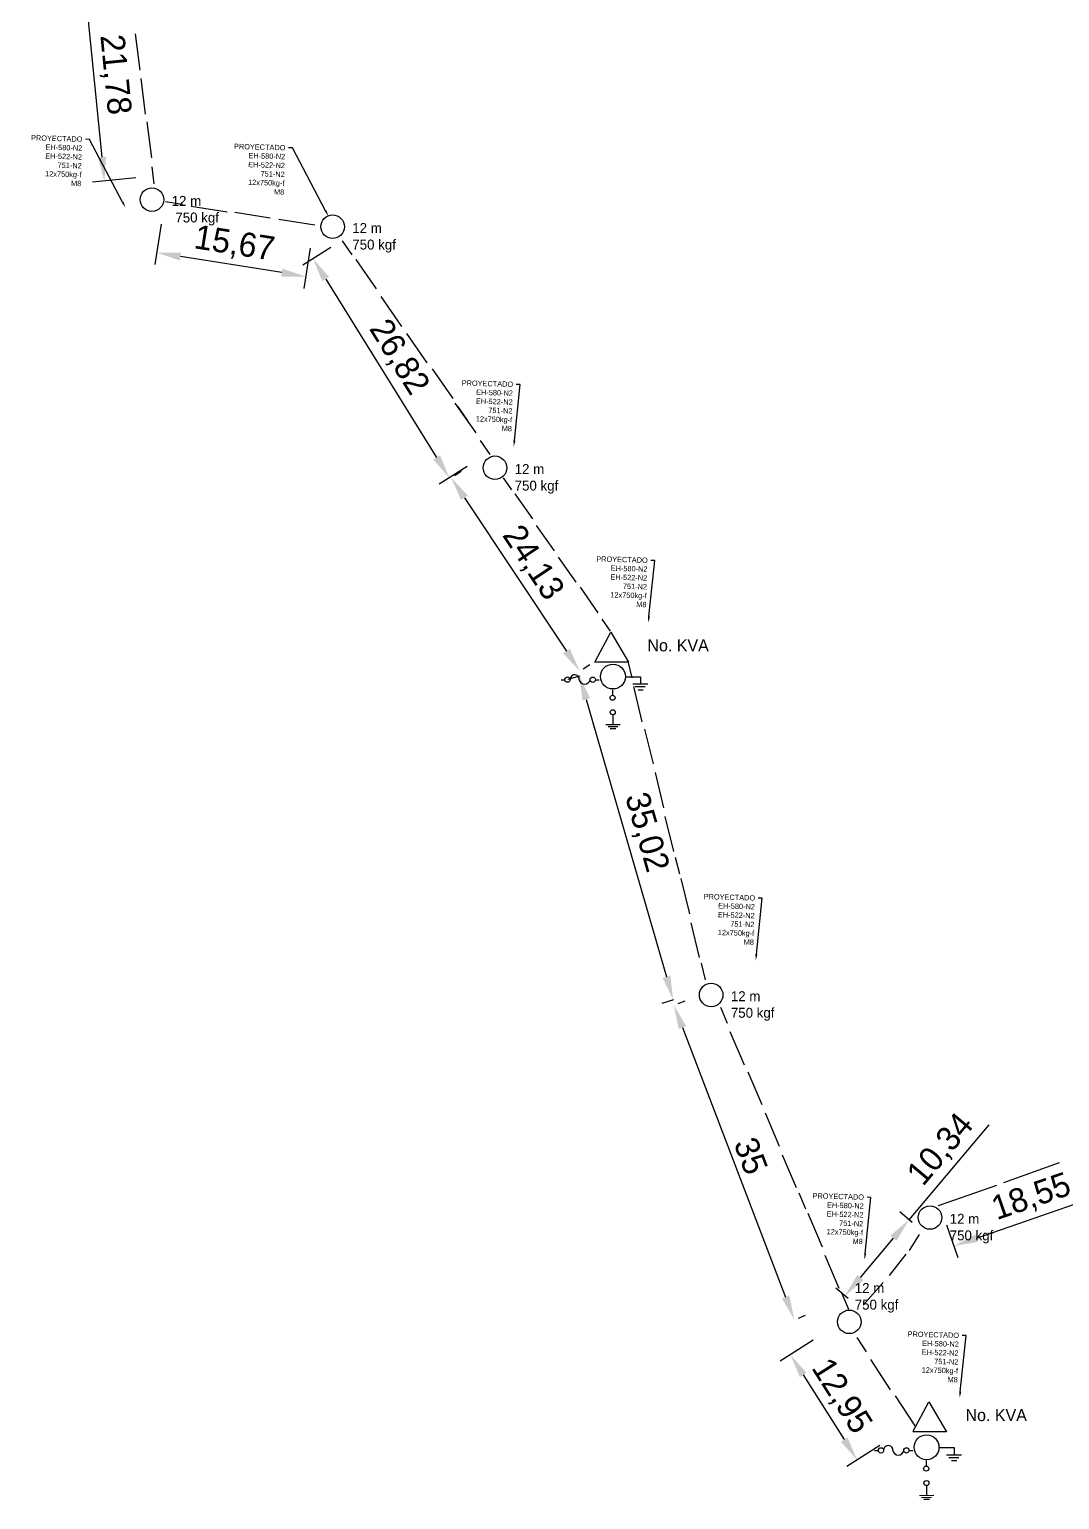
# Model space of a CAD drawing. Header units: millimetres. Extents: x -3588 to 75209, y -3737 to 38254.
# Drawn here: x 31981.7 to 32088.8, y 19042.4 to 19195.2 of the extents above; entities that cross this region are included whole.
import ezdxf
from ezdxf import colors
from ezdxf.entities.mleader import LeaderData, LeaderLine
from ezdxf.math import Vec2, Vec3

# ---------------------------------------------------------------- set-up
doc = ezdxf.new("R2010")
doc.units = ezdxf.units.MM
doc.linetypes.add('CONTINUA', pattern=[0])
doc.layers.add('Mancheta', color=255, linetype='Continuous')
doc.dimstyles.new('ISO-25', dxfattribs={"dimtxt": 2.5, "dimasz": 2.5, "dimexe": 1.25, "dimexo": 0.625, "dimtad": 1, "dimtxsty": 'Standard', "dimcen": 2.5, "dimadec": 0, "dimazin": 0, "dimtfac": 1, "dimtmove": 0, "dimatfit": 3, "dimfxl": 1, "dimarcsym": 0})

# ---------------------------------------------------------------- blocks, each defined once
blk = doc.blocks.new('*D833')
at = {"color": 0, "lineweight": -2, "transparency": 16777216}
for p, q in [((31995.44, 19174.96), (31994.77, 19170.77)), ((32010.92, 19172.49), (32010.25, 19168.3)), ((32007.98, 19169.93), (31997.44, 19171.61))]:
    blk.add_line(p, q, dxfattribs=at)
at = {"color": 0, "transparency": 16777216}
for points in [[(31997.5, 19172.02), (31997.37, 19171.2), (31994.97, 19172.01)], [(32008.04, 19170.34), (32007.91, 19169.51), (32010.45, 19169.53)]]:
    blk.add_solid(points, dxfattribs=at)
at = {"layer": 'Defpoints', "color": 0, "transparency": 16777216}
for p in [(31995.54, 19175.58), (31994.97, 19172.01), (32011.02, 19173.1)]:
    blk.add_point(p, dxfattribs=at)
at = {"color": 0, "transparency": 16777216, "insert": (32003.04, 19172.83), "char_height": 2.5, "attachment_point": 5, "rotation": 350.917}
blk.add_mtext('15,67', dxfattribs=at)
blk = doc.blocks.new('*D834')
at = {"color": 0, "lineweight": -2, "transparency": 16777216}
for p, q in [((31990.65, 19201.45), (31986.15, 19201)), ((31989.29, 19181.94), (31987.64, 19198.64)), ((31992.79, 19179.78), (31988.3, 19179.33))]:
    blk.add_line(p, q, dxfattribs=at)
at = {"color": 0, "transparency": 16777216}
for points in [[(31988.06, 19198.68), (31987.23, 19198.6), (31987.39, 19201.13)], [(31989.71, 19181.98), (31988.88, 19181.9), (31989.54, 19179.45)]]:
    blk.add_solid(points, dxfattribs=at)
at = {"layer": 'Defpoints', "color": 0, "transparency": 16777216}
for p in [(31987.39, 19201.13), (31991.27, 19201.51), (31993.41, 19179.84)]:
    blk.add_point(p, dxfattribs=at)
at = {"color": 0, "transparency": 16777216, "insert": (31990.54, 19190.5), "char_height": 2.5, "attachment_point": 5, "rotation": 275.6555}
blk.add_mtext('21,78', dxfattribs=at)
blk = doc.blocks.new('*D835')
at = {"color": 0, "lineweight": -2, "transparency": 16777216}
for p, q in [((32013.07, 19172.54), (32010.15, 19170.72)), ((32012.54, 19169.26), (32024.06, 19150.73)), ((32027.24, 19149.77), (32024.32, 19147.95))]:
    blk.add_line(p, q, dxfattribs=at)
at = {"color": 0, "transparency": 16777216}
for points in [[(32012.89, 19169.48), (32012.18, 19169.04), (32011.22, 19171.38)], [(32024.42, 19150.95), (32023.71, 19150.51), (32025.38, 19148.61)]]:
    blk.add_solid(points, dxfattribs=at)
at = {"layer": 'Defpoints', "color": 0, "transparency": 16777216}
for p in [(32013.6, 19172.87), (32027.77, 19150.1), (32025.38, 19148.61)]:
    blk.add_point(p, dxfattribs=at)
at = {"color": 0, "transparency": 16777216, "insert": (32020.07, 19161.1), "char_height": 2.5, "attachment_point": 5, "rotation": 301.8892}
blk.add_mtext('26,82', dxfattribs=at)
blk = doc.blocks.new('*D836')
at = {"color": 0, "lineweight": -2, "transparency": 16777216}
for p, q in [((32025.93, 19148.86), (32026.61, 19149.31)), ((32026.96, 19146.54), (32037.55, 19130.61)), ((32039.3, 19128.76), (32039.98, 19129.22))]:
    blk.add_line(p, q, dxfattribs=at)
at = {"color": 0, "transparency": 16777216}
for points in [[(32027.3, 19146.77), (32026.61, 19146.31), (32025.57, 19148.62)], [(32037.9, 19130.84), (32037.21, 19130.38), (32038.94, 19128.52)]]:
    blk.add_solid(points, dxfattribs=at)
at = {"layer": 'Defpoints', "color": 0, "transparency": 16777216}
for p in [(32025.41, 19148.51), (32038.78, 19128.42), (32038.94, 19128.52)]:
    blk.add_point(p, dxfattribs=at)
at = {"color": 0, "transparency": 16777216, "insert": (32033.99, 19139.73), "char_height": 2.5, "attachment_point": 5, "rotation": 303.6315}
blk.add_mtext('24,13', dxfattribs=at)
blk = doc.blocks.new('*D837')
at = {"color": 0, "lineweight": -2, "transparency": 16777216}
for p, q in [((32038.94, 19128), (32037.71, 19127.64)), ((32039.61, 19125.59), (32047.95, 19096.75)), ((32048.67, 19094.36), (32047.45, 19094))]:
    blk.add_line(p, q, dxfattribs=at)
at = {"color": 0, "transparency": 16777216}
for points in [[(32040.01, 19125.71), (32039.21, 19125.47), (32038.91, 19127.99)], [(32048.35, 19096.87), (32047.55, 19096.64), (32048.65, 19094.35)]]:
    blk.add_solid(points, dxfattribs=at)
at = {"layer": 'Defpoints', "color": 0, "transparency": 16777216}
for p in [(32039.54, 19128.17), (32048.65, 19094.35), (32049.27, 19094.53)]:
    blk.add_point(p, dxfattribs=at)
at = {"color": 0, "transparency": 16777216, "insert": (32047.78, 19112.33), "char_height": 2.5, "width": 9.4878, "attachment_point": 5, "rotation": 286.1352}
blk.add_mtext('\\P35,02', dxfattribs=at)
blk = doc.blocks.new('*D838')
at = {"color": 0, "lineweight": -2, "transparency": 16777216}
for p, q in [((32049.15, 19093.99), (32049.88, 19094.27)), ((32049.61, 19091.49), (32060.33, 19063.47)), ((32061.67, 19061.3), (32062.4, 19061.58))]:
    blk.add_line(p, q, dxfattribs=at)
at = {"color": 0, "transparency": 16777216}
for points in [[(32049.99, 19091.63), (32049.22, 19091.34), (32048.71, 19093.82)], [(32060.72, 19063.62), (32059.95, 19063.32), (32061.23, 19061.13)]]:
    blk.add_solid(points, dxfattribs=at)
at = {"layer": 'Defpoints', "color": 0, "transparency": 16777216}
for p in [(32048.57, 19093.77), (32061.09, 19061.08), (32061.23, 19061.13)]:
    blk.add_point(p, dxfattribs=at)
at = {"color": 0, "transparency": 16777216, "insert": (32056.72, 19078.15), "char_height": 2.5, "attachment_point": 5, "rotation": 290.954}
blk.add_mtext('35', dxfattribs=at)
blk = doc.blocks.new('*D839')
at = {"color": 0, "lineweight": -2, "transparency": 16777216}
for p, q in [((32063.19, 19058.99), (32059.77, 19056.82)), ((32062.16, 19055.38), (32066.42, 19048.67)), ((32070.12, 19048.05), (32066.7, 19045.88))]:
    blk.add_line(p, q, dxfattribs=at)
at = {"color": 0, "transparency": 16777216}
for points in [[(32062.51, 19055.6), (32061.81, 19055.16), (32060.82, 19057.49)], [(32066.77, 19048.89), (32066.07, 19048.44), (32067.76, 19046.55)]]:
    blk.add_solid(points, dxfattribs=at)
at = {"layer": 'Defpoints', "color": 0, "transparency": 16777216}
for p in [(32063.72, 19059.33), (32070.65, 19048.39), (32067.76, 19046.55)]:
    blk.add_point(p, dxfattribs=at)
at = {"color": 0, "transparency": 16777216, "insert": (32066.05, 19053.14), "char_height": 2.5, "attachment_point": 5, "rotation": 302.3685}
blk.add_mtext('12,95', dxfattribs=at)
blk = doc.blocks.new('*D840')
at = {"color": 0, "lineweight": -2, "transparency": 16777216}
for p, q in [((32073.15, 19071.51), (32081.47, 19081.39)), ((32073.48, 19071.23), (32072.19, 19072.32)), ((32068.1, 19065.51), (32071.54, 19069.6)), ((32066.82, 19063.32), (32065.53, 19064.41))]:
    blk.add_line(p, q, dxfattribs=at)
at = {"color": 0, "transparency": 16777216}
for points in [[(32071.22, 19069.87), (32071.86, 19069.33), (32073.15, 19071.51)], [(32067.78, 19065.78), (32068.42, 19065.24), (32066.49, 19063.6)]]:
    blk.add_solid(points, dxfattribs=at)
at = {"layer": 'Defpoints', "color": 0, "transparency": 16777216}
for p in [(32073.15, 19071.51), (32073.96, 19070.83), (32067.3, 19062.92)]:
    blk.add_point(p, dxfattribs=at)
at = {"color": 0, "transparency": 16777216, "insert": (32076.52, 19078.75), "char_height": 2.5, "attachment_point": 5, "rotation": 49.9081}
blk.add_mtext('10,34', dxfattribs=at)
blk = doc.blocks.new('*D841')
at = {"color": 0, "lineweight": -2, "transparency": 16777216}
for p, q in [((32094.57, 19077.07), (32095.74, 19073.67)), ((32080.17, 19069.6), (32092.97, 19074.03)), ((32077.04, 19071), (32078.22, 19067.6))]:
    blk.add_line(p, q, dxfattribs=at)
at = {"color": 0, "transparency": 16777216}
for points in [[(32092.84, 19074.43), (32093.11, 19073.64), (32095.33, 19074.85)], [(32080.04, 19069.99), (32080.31, 19069.21), (32077.81, 19068.78)]]:
    blk.add_solid(points, dxfattribs=at)
at = {"layer": 'Defpoints', "color": 0, "transparency": 16777216}
for p in [(32094.36, 19077.66), (32095.33, 19074.85), (32076.84, 19071.59)]:
    blk.add_point(p, dxfattribs=at)
at = {"color": 0, "transparency": 16777216, "insert": (32085.89, 19073.79), "char_height": 2.5, "attachment_point": 5, "rotation": 19.0946}
blk.add_mtext('18,55', dxfattribs=at)

msp = doc.modelspace()

# ---------------------------------------------------------------- linework, layer by layer
at = {"color": 10}
for p, q in [((31993.243, 19190.986), (31992.78, 19194.738)), ((31993.799, 19186.407), (31993.345, 19190.088)), ((31994.451, 19181.857), (31993.988, 19185.609)), ((31994.71, 19179.176), (31994.492, 19180.942)), ((31995.901, 19177.313), (31997.658, 19177.037)), ((31998.549, 19176.825), (32002.284, 19176.239)), ((32003.103, 19176.201), (32006.767, 19175.627)), ((32007.659, 19175.478), (32011.394, 19174.892)), ((32015.292, 19171.774), (32014.274, 19173.233)), ((32017.815, 19168.253), (32015.693, 19171.294)), ((32020.45, 19164.342), (32018.287, 19167.442)), ((32023.082, 19160.554), (32020.96, 19163.595)), ((32025.786, 19156.836), (32023.623, 19159.937)), ((32028.16, 19153.277), (32025.997, 19156.378)), ((32027.268, 19154.587), (32026.249, 19156.047)), ((32029.641, 19151.029), (32028.623, 19152.488)), ((32031.891, 19147.369), (32031.02, 19148.617)), ((32034.049, 19144.358), (32032.234, 19146.959)), ((32036.302, 19141.013), (32034.452, 19143.665)), ((32038.554, 19137.773), (32036.739, 19140.374)), ((32040.866, 19134.593), (32039.016, 19137.245)), ((32042.133, 19132.67), (32041.262, 19133.918)), ((32040.536, 19129.518), (32042.163, 19132.574)), ((32042.163, 19132.574), (32043.984, 19129.453)), ((32043.984, 19129.453), (32040.483, 19129.453)), ((32043.944, 19129.563), (32044.363, 19127.834)), ((32036.988, 19127.63), (32037.372, 19127.63)), ((32040.563, 19127.631), (32040.951, 19127.631)), ((32043.764, 19127.944), (32045.241, 19127.943)), ((32045.241, 19127.943), (32045.242, 19127.208)), ((32042.338, 19126.591), (32042.344, 19126.014)), ((32044.455, 19127.187), (32046.004, 19127.186)), ((32044.509, 19126.93), (32045.399, 19123.256)), ((32044.699, 19126.913), (32045.743, 19126.913)), ((32044.989, 19126.584), (32045.516, 19126.584)), ((32042.374, 19123.984), (32042.385, 19122.934)), ((32043.131, 19122.942), (32041.636, 19122.925)), ((32042.9, 19122.734), (32041.874, 19122.723)), ((32042.682, 19122.531), (32042.091, 19122.525)), ((32045.678, 19122.485), (32046.552, 19118.88)), ((32046.756, 19118), (32047.647, 19114.325)), ((32047.792, 19113.399), (32048.665, 19109.795)), ((32048.865, 19109.202), (32049.284, 19107.473)), ((32049.451, 19106.973), (32050.341, 19103.298)), ((32050.486, 19102.372), (32051.36, 19098.768)), ((32051.56, 19098.175), (32051.979, 19096.446)), ((32053.547, 19093.589), (32054.241, 19091.951)), ((32054.531, 19091.083), (32056.006, 19087.602)), ((32056.407, 19086.886), (32057.854, 19083.471)), ((32058.198, 19082.635), (32059.673, 19079.154)), ((32059.967, 19078.264), (32061.414, 19074.849)), ((32061.707, 19074.296), (32062.401, 19072.658)), ((32062.647, 19072.192), (32064.122, 19068.711)), ((32064.415, 19067.82), (32065.862, 19064.406)), ((32066.156, 19063.853), (32066.85, 19062.215)), ((32067.721, 19059.291), (32068.695, 19057.802)), ((32069.134, 19056.999), (32071.203, 19053.834)), ((32071.725, 19053.201), (32073.754, 19050.097)), ((32073.591, 19049.533), (32075.217, 19052.589)), ((32075.217, 19052.589), (32077.039, 19049.468)), ((32077.039, 19049.468), (32073.538, 19049.468)), ((32069.578, 19047.536), (32069.963, 19047.536)), ((32073.153, 19047.537), (32073.542, 19047.537)), ((32076.355, 19047.85), (32077.831, 19047.849)), ((32077.046, 19047.093), (32078.595, 19047.093)), ((32077.29, 19046.819), (32078.333, 19046.819)), ((32077.831, 19047.849), (32077.832, 19047.115)), ((32074.929, 19046.497), (32074.934, 19045.92)), ((32077.58, 19046.49), (32078.106, 19046.49)), ((32074.964, 19043.89), (32074.975, 19042.84)), ((32075.721, 19042.848), (32074.227, 19042.831)), ((32075.49, 19042.64), (32074.465, 19042.629)), ((32075.272, 19042.437), (32074.682, 19042.431))]:
    msp.add_line(p, q, dxfattribs=at)
at = {"color": 1}
for p, q in [((32083.01, 19075.387), (32088.798, 19077.444)), ((32076.211, 19072.981), (32082.271, 19075.115)), ((32074.205, 19069.99), (32073.17, 19068.33)), ((32072.833, 19067.922), (32071.076, 19065.733)), ((32070.45, 19064.987), (32068.38, 19062.63))]:
    msp.add_line(p, q, dxfattribs=at)
at = {"color": 10}
for centre, radius in [((31994.481, 19177.516), 1.222), ((32013.251, 19174.702), 1.222), ((32030.124, 19149.655), 1.222), ((32042.383, 19127.959), 1.294), ((32037.649, 19127.637), 0.276), ((32040.286, 19127.633), 0.276), ((32042.344, 19125.75), 0.263), ((32042.368, 19124.244), 0.26), ((32052.59, 19094.872), 1.222), ((32075.332, 19071.739), 1.222), ((32066.945, 19060.902), 1.222), ((32074.973, 19047.865), 1.294), ((32070.24, 19047.543), 0.276), ((32072.877, 19047.539), 0.276), ((32074.934, 19045.656), 0.263), ((32074.958, 19044.15), 0.26)]:
    msp.add_circle(centre, radius, dxfattribs=at)
for centre, radius, start, end in [((32038.405, 19127.659), 0.481, 356.0473, 179.98075), ((32039.447, 19127.725), 0.571, 190.00363, 350.3175), ((32070.996, 19047.565), 0.481, 356.0473, 179.98075), ((32072.038, 19047.631), 0.571, 190.00363, 350.3175)]:
    msp.add_arc(centre, radius, start, end, dxfattribs=at)

# ---------------------------------------------------------------- texts
at = {"color": 10, "attachment_point": 1}
for s, width, gutter_width, insert, char_height in [('12 m^J 750 kgf ', 21.10344, 5.166, (31996.528, 19177.9), 1.03321), ('12 m^J750 kgf ', 21.10344, 5.166, (32015.298, 19175.086), 1.03321), ('12 m^J750 kgf ', 21.10344, 5.166, (32032.172, 19150.039), 1.03321), ('No. KVA', 17.75852, 6.215, (32045.97, 19131.819), 1.243), ('12 m^J750 kgf ', 21.10344, 5.166, (32054.638, 19095.257), 1.03321), ('12 m^J750 kgf ', 21.10344, 5.166, (32077.38, 19072.123), 1.03321), ('12 m^J750 kgf ', 21.10344, 5.166, (32067.514, 19064.93), 1.03321), ('No. KVA', 17.75852, 6.215, (32079.025, 19051.834), 1.243)]:
    msp.add_mtext_dynamic_manual_height_columns(s, width=width, gutter_width=gutter_width, heights=[0], dxfattribs=dict(at, insert=insert, char_height=char_height))

# ---------------------------------------------------------------- dimensions: what is measured, and where the dimension line sits
at = {"color": 1}
for p1, p2, distance, picture, middle in [((31993.415, 19179.837), (31991.268, 19201.511), 3.893, '*D834', (31990.541, 19190.496)), ((32011.019, 19173.104), (31995.542, 19175.578), 3.619, '*D833', (32003.038, 19172.825)), ((32013.604, 19172.868), (32027.772, 19150.096), -2.812, '*D835', (32020.069, 19161.097)), ((32025.409, 19148.512), (32038.776, 19128.417), 0.194, '*D836', (32033.988, 19139.725)), ((32048.57, 19093.766), (32061.087, 19061.08), 0.152, '*D838', (32056.721, 19078.148)), ((32067.301, 19062.918), (32073.962, 19070.831), 1.06, '*D840', (32076.522, 19078.752)), ((32076.838, 19071.59), (32094.363, 19077.656), -2.97, '*D841', (32085.89, 19073.785)), ((32063.718, 19059.325), (32070.651, 19048.389), -3.428, '*D839', (32066.049, 19053.138))]:
    dim = msp.add_aligned_dim(p1=p1, p2=p2, distance=distance, dimstyle='ISO-25', dxfattribs=at)
    dim.commit()
    dim.dimension.update_dxf_attribs({"geometry": picture, "text_midpoint": middle})
dim = msp.add_aligned_dim(p1=(32039.538, 19128.171), p2=(32049.27, 19094.531), distance=-0.649, text='\\P<>', dimstyle='ISO-25', dxfattribs=at)
dim.commit()
dim.dimension.update_dxf_attribs({"geometry": '*D837', "text_midpoint": (32047.782, 19112.329)})

# ---------------------------------------------------------------- leaders
at = {"layer": 'Mancheta', "color": 1, "linetype": 'CONTINUA'}
ml = msp.add_multileader_mtext('Standard', dxfattribs=at)
ml.set_content('PROYECTADO\\PEH-580-N2\\PEH-522-N2\\P751-N2    \\P12x750kg-f\\PM8', color=1)
ml.set_leader_properties()
ml.build(insert=Vec2(0, 0))
ml.multileader.update_dxf_attribs({"arrow_head_size": 0.648})
ctx = ml.context
ctx.base_point, ctx.char_height, ctx.arrow_head_size, ctx.landing_gap_size, ctx.plane_origin, ctx.plane_x_axis, ctx.plane_y_axis = Vec3(31981.595, 19183.951), 0.5529, 0.648, 0.324, Vec3(31989.428, 19192.539), Vec3(0.9996111, -0.027885), Vec3(0.027885, 0.9996111)
ctx.text_align_type = 2
notes = []
notes.append((ctx, [(0, (1, 1, 0), (31987.987, 19183.773), (-0.9996111, 0.027885), 0.401, [(0, [(31991.73, 19176.684)], 0, [])])]))
ctx.mtext.insert, ctx.mtext.text_direction, ctx.mtext.rotation, ctx.mtext.width, ctx.mtext.alignment, ctx.mtext.flow_direction = Vec3(31987.269, 19184.074), Vec3(0.9996111, -0.027885), 6.2552967, 5.37864, 3, 5
ml = msp.add_multileader_mtext('Standard', dxfattribs=at)
ml.set_content('PROYECTADO\\PEH-580-N2\\PEH-522-N2\\P751-N2    \\P12x750kg-f\\PM8', color=1)
ml.set_leader_properties()
ml.build(insert=Vec2(0, 0))
ml.multileader.update_dxf_attribs({"arrow_head_size": 0.648})
ctx = ml.context
ctx.base_point, ctx.char_height, ctx.arrow_head_size, ctx.landing_gap_size, ctx.plane_origin, ctx.plane_x_axis, ctx.plane_y_axis = Vec3(32002.683, 19183.062), 0.5529, 0.648, 0.324, Vec3(32010.517, 19191.649), Vec3(0.9996111, -0.027885), Vec3(0.027885, 0.9996111)
ctx.text_align_type = 2
notes.append((ctx, [(0, (1, 1, 0), (32009.075, 19182.883), (-0.9996111, 0.027885), 0.401, [(0, [(32012.818, 19175.794)], 0, [])])]))
ctx.mtext.insert, ctx.mtext.text_direction, ctx.mtext.rotation, ctx.mtext.width, ctx.mtext.alignment, ctx.mtext.flow_direction = Vec3(32008.358, 19183.185), Vec3(0.9996111, -0.027885), 6.2552967, 5.37864, 3, 5
ml = msp.add_multileader_mtext('Standard', dxfattribs=at)
ml.set_content('PROYECTADO\\PEH-580-N2\\PEH-522-N2\\P751-N2    \\P12x750kg-f\\PM8', color=1)
ml.set_leader_properties()
ml.build(insert=Vec2(0, 0))
ml.multileader.update_dxf_attribs({"arrow_head_size": 0.648})
ctx = ml.context
ctx.base_point, ctx.char_height, ctx.arrow_head_size, ctx.landing_gap_size, ctx.plane_origin, ctx.plane_x_axis, ctx.plane_y_axis = Vec3(32026.349, 19158.481), 0.5529, 0.648, 0.324, Vec3(32029.778, 19167.685), Vec3(0.9996111, -0.027885), Vec3(0.027885, 0.9996111)
ctx.text_align_type = 2
notes.append((ctx, [(0, (1, 1, 0), (32032.741, 19158.302), (-0.9996111, 0.027885), 0.401, [(0, [(32032.079, 19151.83)], 0, [])])]))
ctx.mtext.insert, ctx.mtext.text_direction, ctx.mtext.rotation, ctx.mtext.alignment, ctx.mtext.flow_direction = Vec3(32032.023, 19158.604), Vec3(0.9996111, -0.027885), 6.2552967, 3, 5
ml = msp.add_multileader_mtext('Standard', dxfattribs=at)
ml.set_content('PROYECTADO\\PEH-580-N2\\PEH-522-N2\\P751-N2    \\P12x750kg-f\\PM8', color=1)
ml.set_leader_properties()
ml.build(insert=Vec2(0, 0))
ml.multileader.update_dxf_attribs({"arrow_head_size": 0.648})
ctx = ml.context
ctx.base_point, ctx.char_height, ctx.arrow_head_size, ctx.landing_gap_size, ctx.plane_origin, ctx.plane_x_axis, ctx.plane_y_axis = Vec3(32040.329, 19140.196), 0.5529, 0.648, 0.324, Vec3(32043.758, 19149.4), Vec3(0.9996111, -0.027885), Vec3(0.027885, 0.9996111)
ctx.text_align_type = 2
notes.append((ctx, [(0, (1, 1, 0), (32046.721, 19140.017), (-0.9996111, 0.027885), 0.401, [(0, [(32046.06, 19133.545)], 0, [])])]))
ctx.mtext.insert, ctx.mtext.text_direction, ctx.mtext.rotation, ctx.mtext.alignment, ctx.mtext.flow_direction = Vec3(32046.004, 19140.319), Vec3(0.9996111, -0.027885), 6.2552967, 3, 5
ml = msp.add_multileader_mtext('Standard', dxfattribs=at)
ml.set_content('PROYECTADO\\PEH-580-N2\\PEH-522-N2\\P751-N2    \\P12x750kg-f\\PM8', color=1)
ml.set_leader_properties()
ml.build(insert=Vec2(0, 0))
ml.multileader.update_dxf_attribs({"arrow_head_size": 0.648})
ctx = ml.context
ctx.base_point, ctx.char_height, ctx.arrow_head_size, ctx.landing_gap_size, ctx.plane_origin, ctx.plane_x_axis, ctx.plane_y_axis = Vec3(32051.496, 19105.107), 0.5529, 0.648, 0.324, Vec3(32054.925, 19114.312), Vec3(0.9996111, -0.027885), Vec3(0.027885, 0.9996111)
ctx.text_align_type = 2
notes.append((ctx, [(0, (1, 1, 0), (32057.888, 19104.929), (-0.9996111, 0.027885), 0.401, [(0, [(32057.226, 19098.457)], 0, [])])]))
ctx.mtext.insert, ctx.mtext.text_direction, ctx.mtext.rotation, ctx.mtext.alignment, ctx.mtext.flow_direction = Vec3(32057.171, 19105.23), Vec3(0.9996111, -0.027885), 6.2552967, 3, 5
ml = msp.add_multileader_mtext('Standard', dxfattribs=at)
ml.set_content('PROYECTADO\\PEH-580-N2\\PEH-522-N2\\P751-N2    \\P12x750kg-f\\PM8', color=1)
ml.set_leader_properties()
ml.build(insert=Vec2(0, 0))
ml.multileader.update_dxf_attribs({"arrow_head_size": 0.648})
ctx = ml.context
ctx.base_point, ctx.char_height, ctx.arrow_head_size, ctx.landing_gap_size, ctx.plane_origin, ctx.plane_x_axis, ctx.plane_y_axis = Vec3(32062.805, 19074.012), 0.5529, 0.648, 0.324, Vec3(32066.234, 19083.217), Vec3(0.9996111, -0.027885), Vec3(0.027885, 0.9996111)
ctx.text_align_type = 2
notes.append((ctx, [(0, (1, 1, 0), (32069.197, 19073.834), (-0.9996111, 0.027885), 0.401, [(0, [(32068.535, 19067.362)], 0, [])])]))
ctx.mtext.insert, ctx.mtext.text_direction, ctx.mtext.rotation, ctx.mtext.alignment, ctx.mtext.flow_direction = Vec3(32068.48, 19074.135), Vec3(0.9996111, -0.027885), 6.2552967, 3, 5
ml = msp.add_multileader_mtext('Standard', dxfattribs=at)
ml.set_content('PROYECTADO\\PEH-580-N2\\PEH-522-N2\\P751-N2    \\P12x750kg-f\\PM8', color=1)
ml.set_leader_properties()
ml.build(insert=Vec2(0, 0))
ml.multileader.update_dxf_attribs({"arrow_head_size": 0.648})
ctx = ml.context
ctx.base_point, ctx.char_height, ctx.arrow_head_size, ctx.landing_gap_size, ctx.plane_origin, ctx.plane_x_axis, ctx.plane_y_axis = Vec3(32072.685, 19059.649), 0.5529, 0.648, 0.324, Vec3(32076.114, 19068.854), Vec3(0.9996111, -0.027885), Vec3(0.027885, 0.9996111)
ctx.text_align_type = 2
notes.append((ctx, [(0, (1, 1, 0), (32079.076, 19059.471), (-0.9996111, 0.027885), 0.401, [(0, [(32078.415, 19052.999)], 0, [])])]))
ctx.mtext.insert, ctx.mtext.text_direction, ctx.mtext.rotation, ctx.mtext.alignment, ctx.mtext.flow_direction = Vec3(32078.359, 19059.772), Vec3(0.9996111, -0.027885), 6.2552967, 3, 5
for ctx, leaders in notes:
    for number, flags, end, landing, length, lines in leaders:
        leader = LeaderData()
        leader.index, (leader.has_last_leader_line, leader.has_dogleg_vector, leader.attachment_direction) = number, flags
        leader.last_leader_point, leader.dogleg_vector, leader.dogleg_length = Vec3(end), Vec3(landing), length
        for number, points, colour, breaks in lines:
            line = LeaderLine()
            line.index, line.vertices, line.color, line.breaks = number, Vec3.list(points), colors.encode_raw_color(colour), breaks
            leader.lines.append(line)
        ctx.leaders.append(leader)

doc.saveas('drawing.dxf')
